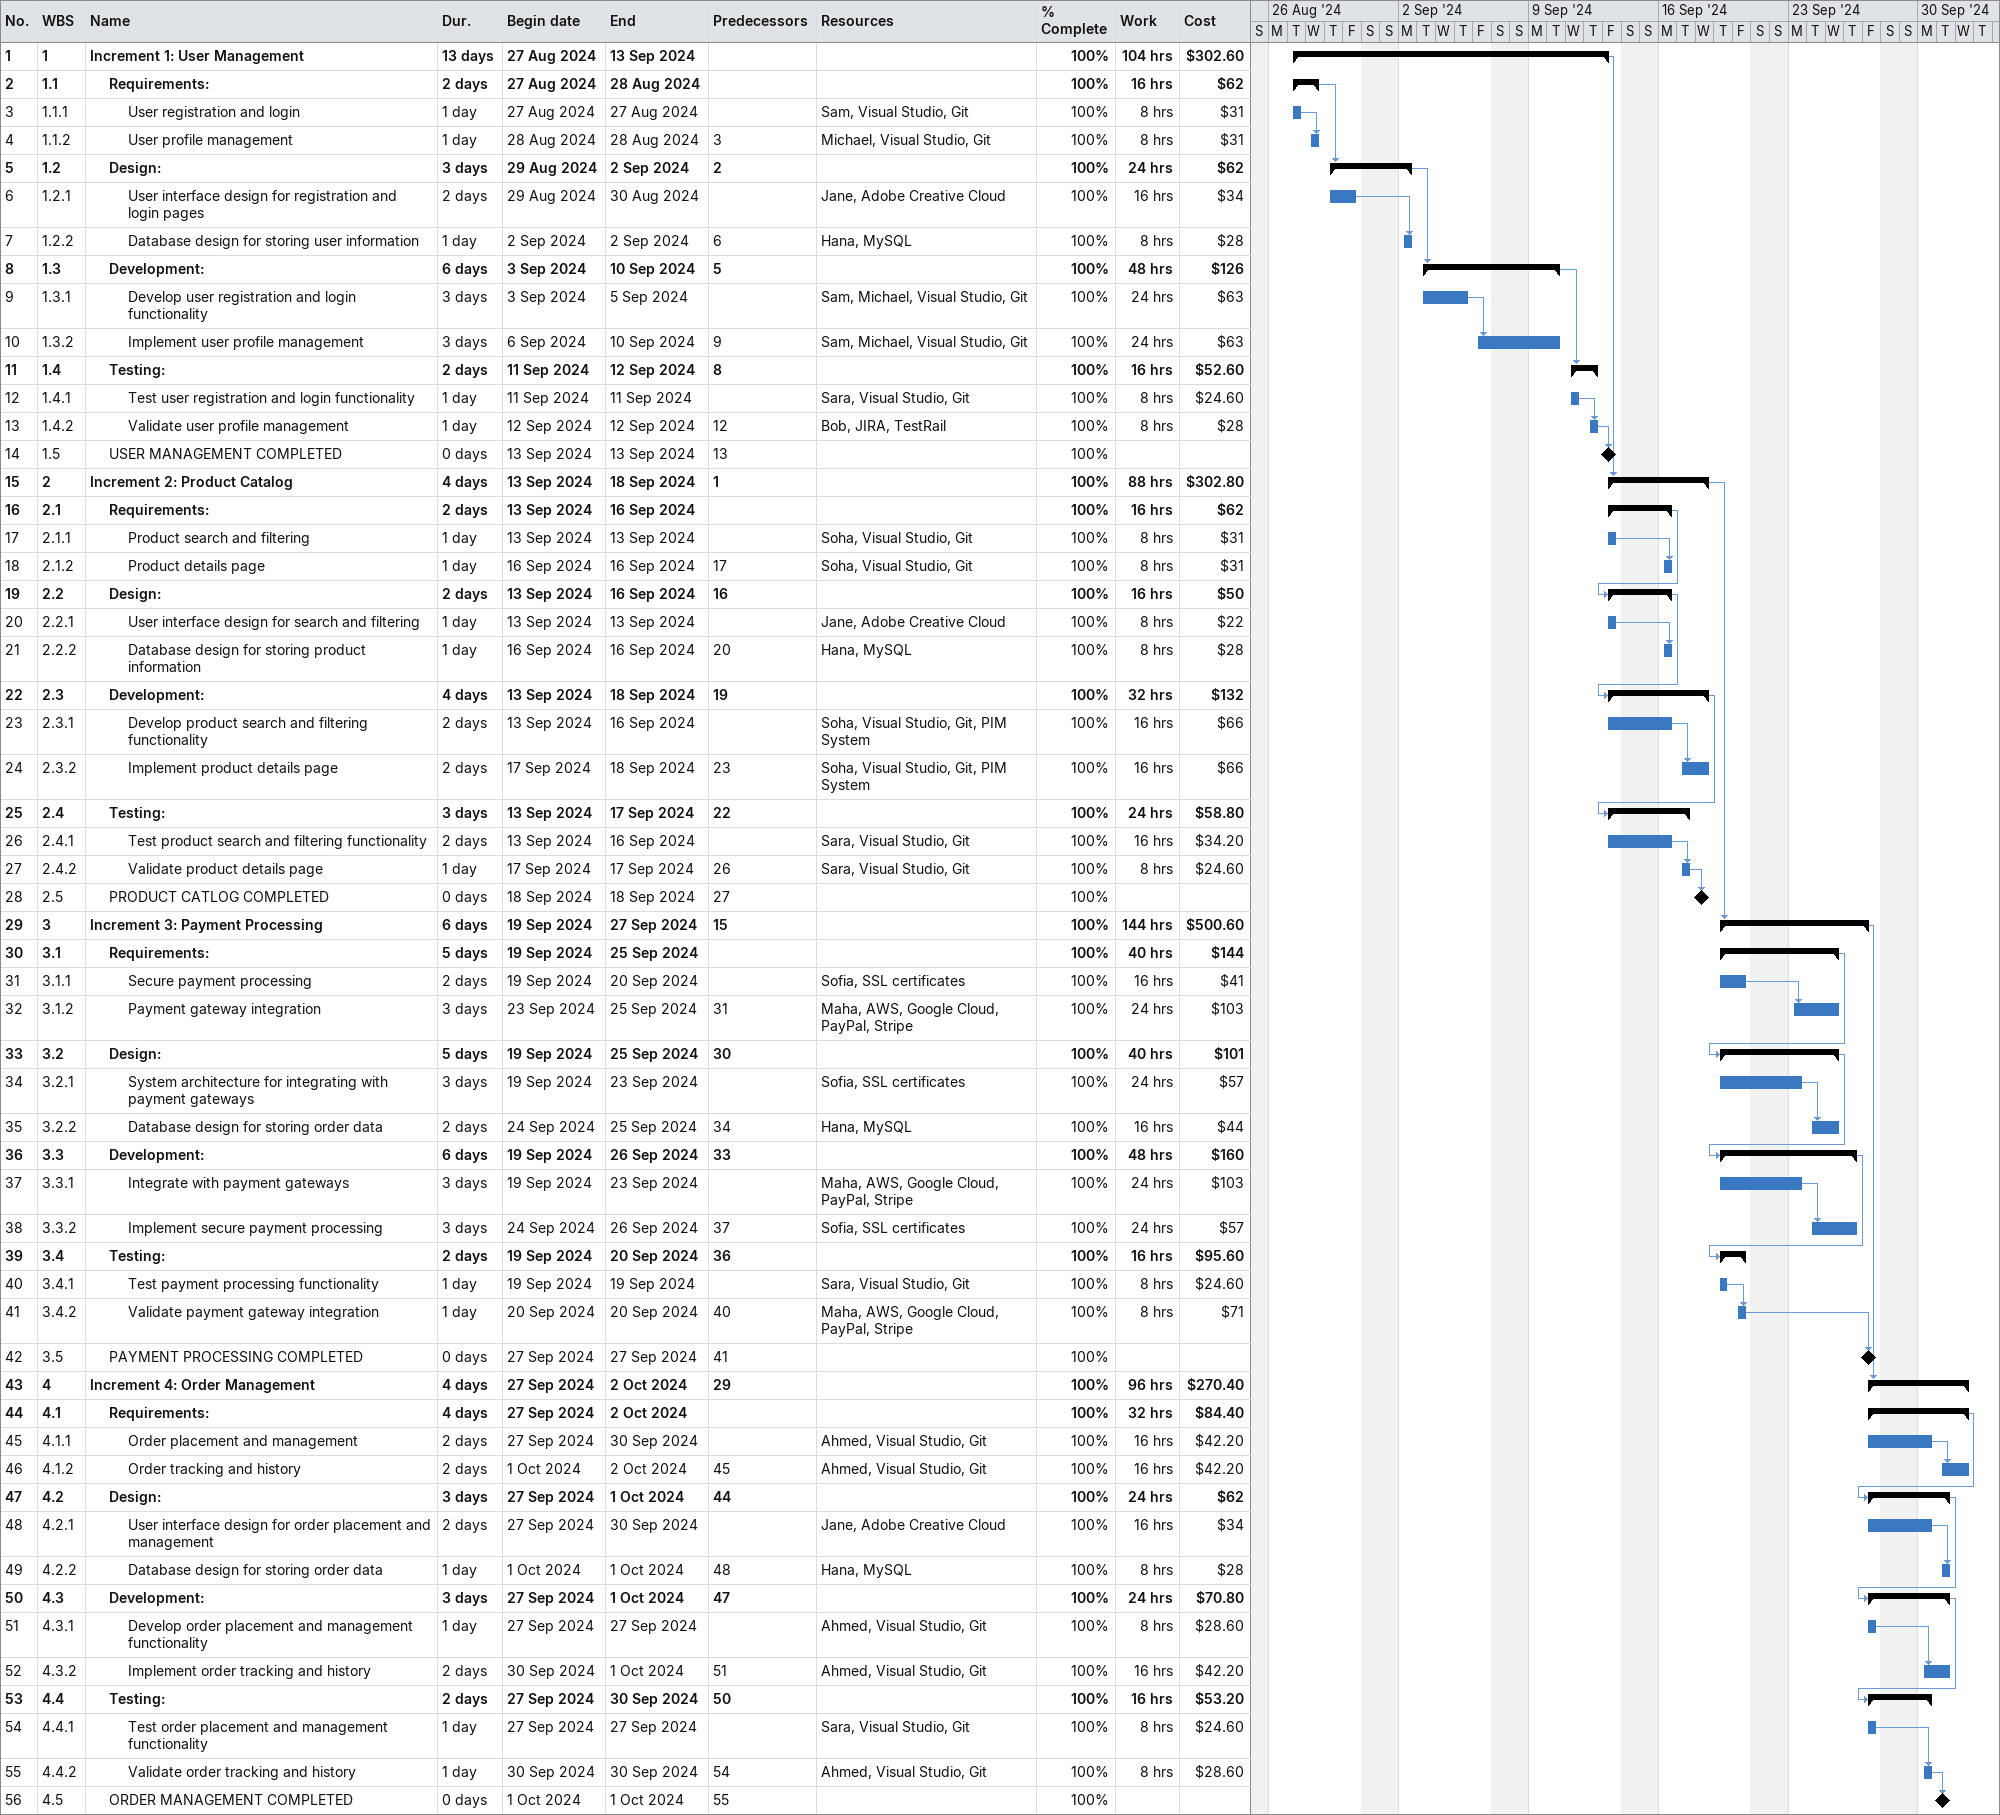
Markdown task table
| ID | WBS | Task | Duration | Start | Finish | Predecessors | Resources | % complete | Work (h) | Cost ($) |
|---|---|---|---|---|---|---|---|---|---|---|
| 1 | 1 | **Increment 1: User Management** | 13d | 2024-08-27 | 2024-09-13 |  |  | 100 | 104 | 302.60 |
| 2 | 1.1 | **Requirements:** | 2d | 2024-08-27 | 2024-08-28 |  |  | 100 | 16 | 62 |
| 3 | 1.1.1 | User registration and login | 1d | 2024-08-27 | 2024-08-27 |  | Sam, Visual Studio, Git | 100 | 8 | 31 |
| 4 | 1.1.2 | User profile management | 1d | 2024-08-28 | 2024-08-28 | 3 | Michael, Visual Studio, Git | 100 | 8 | 31 |
| 5 | 1.2 | **Design:** | 3d | 2024-08-29 | 2024-09-02 | 2 |  | 100 | 24 | 62 |
| 6 | 1.2.1 | User interface design for registration and login pages | 2d | 2024-08-29 | 2024-08-30 |  | Jane, Adobe Creative Cloud | 100 | 16 | 34 |
| 7 | 1.2.2 | Database design for storing user information | 1d | 2024-09-02 | 2024-09-02 | 6 | Hana, MySQL | 100 | 8 | 28 |
| 8 | 1.3 | **Development:** | 6d | 2024-09-03 | 2024-09-10 | 5 |  | 100 | 48 | 126 |
| 9 | 1.3.1 | Develop user registration and login functionality | 3d | 2024-09-03 | 2024-09-05 |  | Sam, Michael, Visual Studio, Git | 100 | 24 | 63 |
| 10 | 1.3.2 | Implement user profile management | 3d | 2024-09-06 | 2024-09-10 | 9 | Sam, Michael, Visual Studio, Git | 100 | 24 | 63 |
| 11 | 1.4 | **Testing:** | 2d | 2024-09-11 | 2024-09-12 | 8 |  | 100 | 16 | 52.60 |
| 12 | 1.4.1 | Test user registration and login functionality | 1d | 2024-09-11 | 2024-09-11 |  | Sara, Visual Studio, Git | 100 | 8 | 24.60 |
| 13 | 1.4.2 | Validate user profile management | 1d | 2024-09-12 | 2024-09-12 | 12 | Bob, JIRA, TestRail | 100 | 8 | 28 |
| 14 | 1.5 | USER MANAGEMENT COMPLETED | 0d | 2024-09-13 | 2024-09-13 | 13 |  | 100 |  |  |
| 15 | 2 | **Increment 2: Product Catalog** | 4d | 2024-09-13 | 2024-09-18 | 1 |  | 100 | 88 | 302.80 |
| 16 | 2.1 | **Requirements:** | 2d | 2024-09-13 | 2024-09-16 |  |  | 100 | 16 | 62 |
| 17 | 2.1.1 | Product search and filtering | 1d | 2024-09-13 | 2024-09-13 |  | Soha, Visual Studio, Git | 100 | 8 | 31 |
| 18 | 2.1.2 | Product details page | 1d | 2024-09-16 | 2024-09-16 | 17 | Soha, Visual Studio, Git | 100 | 8 | 31 |
| 19 | 2.2 | **Design:** | 2d | 2024-09-13 | 2024-09-16 | 16 |  | 100 | 16 | 50 |
| 20 | 2.2.1 | User interface design for search and filtering | 1d | 2024-09-13 | 2024-09-13 |  | Jane, Adobe Creative Cloud | 100 | 8 | 22 |
| 21 | 2.2.2 | Database design for storing product information | 1d | 2024-09-16 | 2024-09-16 | 20 | Hana, MySQL | 100 | 8 | 28 |
| 22 | 2.3 | **Development:** | 4d | 2024-09-13 | 2024-09-18 | 19 |  | 100 | 32 | 132 |
| 23 | 2.3.1 | Develop product search and filtering functionality | 2d | 2024-09-13 | 2024-09-16 |  | Soha, Visual Studio, Git, PIM System | 100 | 16 | 66 |
| 24 | 2.3.2 | Implement product details page | 2d | 2024-09-17 | 2024-09-18 | 23 | Soha, Visual Studio, Git, PIM System | 100 | 16 | 66 |
| 25 | 2.4 | **Testing:** | 3d | 2024-09-13 | 2024-09-17 | 22 |  | 100 | 24 | 58.80 |
| 26 | 2.4.1 | Test product search and filtering functionality | 2d | 2024-09-13 | 2024-09-16 |  | Sara, Visual Studio, Git | 100 | 16 | 34.20 |
| 27 | 2.4.2 | Validate product details page | 1d | 2024-09-17 | 2024-09-17 | 26 | Sara, Visual Studio, Git | 100 | 8 | 24.60 |
| 28 | 2.5 | PRODUCT CATLOG COMPLETED | 0d | 2024-09-18 | 2024-09-18 | 27 |  | 100 |  |  |
| 29 | 3 | **Increment 3: Payment Processing** | 6d | 2024-09-19 | 2024-09-27 | 15 |  | 100 | 144 | 500.60 |
| 30 | 3.1 | **Requirements:** | 5d | 2024-09-19 | 2024-09-25 |  |  | 100 | 40 | 144 |
| 31 | 3.1.1 | Secure payment processing | 2d | 2024-09-19 | 2024-09-20 |  | Sofia, SSL certificates | 100 | 16 | 41 |
| 32 | 3.1.2 | Payment gateway integration | 3d | 2024-09-23 | 2024-09-25 | 31 | Maha, AWS, Google Cloud, PayPal, Stripe | 100 | 24 | 103 |
| 33 | 3.2 | **Design:** | 5d | 2024-09-19 | 2024-09-25 | 30 |  | 100 | 40 | 101 |
| 34 | 3.2.1 | System architecture for integrating with payment gateways | 3d | 2024-09-19 | 2024-09-23 |  | Sofia, SSL certificates | 100 | 24 | 57 |
| 35 | 3.2.2 | Database design for storing order data | 2d | 2024-09-24 | 2024-09-25 | 34 | Hana, MySQL | 100 | 16 | 44 |
| 36 | 3.3 | **Development:** | 6d | 2024-09-19 | 2024-09-26 | 33 |  | 100 | 48 | 160 |
| 37 | 3.3.1 | Integrate with payment gateways | 3d | 2024-09-19 | 2024-09-23 |  | Maha, AWS, Google Cloud, PayPal, Stripe | 100 | 24 | 103 |
| 38 | 3.3.2 | Implement secure payment processing | 3d | 2024-09-24 | 2024-09-26 | 37 | Sofia, SSL certificates | 100 | 24 | 57 |
| 39 | 3.4 | **Testing:** | 2d | 2024-09-19 | 2024-09-20 | 36 |  | 100 | 16 | 95.60 |
| 40 | 3.4.1 | Test payment processing functionality | 1d | 2024-09-19 | 2024-09-19 |  | Sara, Visual Studio, Git | 100 | 8 | 24.60 |
| 41 | 3.4.2 | Validate payment gateway integration | 1d | 2024-09-20 | 2024-09-20 | 40 | Maha, AWS, Google Cloud, PayPal, Stripe | 100 | 8 | 71 |
| 42 | 3.5 | PAYMENT PROCESSING COMPLETED | 0d | 2024-09-27 | 2024-09-27 | 41 |  | 100 |  |  |
| 43 | 4 | **Increment 4: Order Management** | 4d | 2024-09-27 | 2024-10-02 | 29 |  | 100 | 96 | 270.40 |
| 44 | 4.1 | **Requirements:** | 4d | 2024-09-27 | 2024-10-02 |  |  | 100 | 32 | 84.40 |
| 45 | 4.1.1 | Order placement and management | 2d | 2024-09-27 | 2024-09-30 |  | Ahmed, Visual Studio, Git | 100 | 16 | 42.20 |
| 46 | 4.1.2 | Order tracking and history | 2d | 2024-10-01 | 2024-10-02 | 45 | Ahmed, Visual Studio, Git | 100 | 16 | 42.20 |
| 47 | 4.2 | **Design:** | 3d | 2024-09-27 | 2024-10-01 | 44 |  | 100 | 24 | 62 |
| 48 | 4.2.1 | User interface design for order placement and management | 2d | 2024-09-27 | 2024-09-30 |  | Jane, Adobe Creative Cloud | 100 | 16 | 34 |
| 49 | 4.2.2 | Database design for storing order data | 1d | 2024-10-01 | 2024-10-01 | 48 | Hana, MySQL | 100 | 8 | 28 |
| 50 | 4.3 | **Development:** | 3d | 2024-09-27 | 2024-10-01 | 47 |  | 100 | 24 | 70.80 |
| 51 | 4.3.1 | Develop order placement and management functionality | 1d | 2024-09-27 | 2024-09-27 |  | Ahmed, Visual Studio, Git | 100 | 8 | 28.60 |
| 52 | 4.3.2 | Implement order tracking and history | 2d | 2024-09-30 | 2024-10-01 | 51 | Ahmed, Visual Studio, Git | 100 | 16 | 42.20 |
| 53 | 4.4 | **Testing:** | 2d | 2024-09-27 | 2024-09-30 | 50 |  | 100 | 16 | 53.20 |
| 54 | 4.4.1 | Test order placement and management functionality | 1d | 2024-09-27 | 2024-09-27 |  | Sara, Visual Studio, Git | 100 | 8 | 24.60 |
| 55 | 4.4.2 | Validate order tracking and history | 1d | 2024-09-30 | 2024-09-30 | 54 | Ahmed, Visual Studio, Git | 100 | 8 | 28.60 |
| 56 | 4.5 | ORDER MANAGEMENT COMPLETED | 0d | 2024-10-01 | 2024-10-01 | 55 |  | 100 |  |  |
